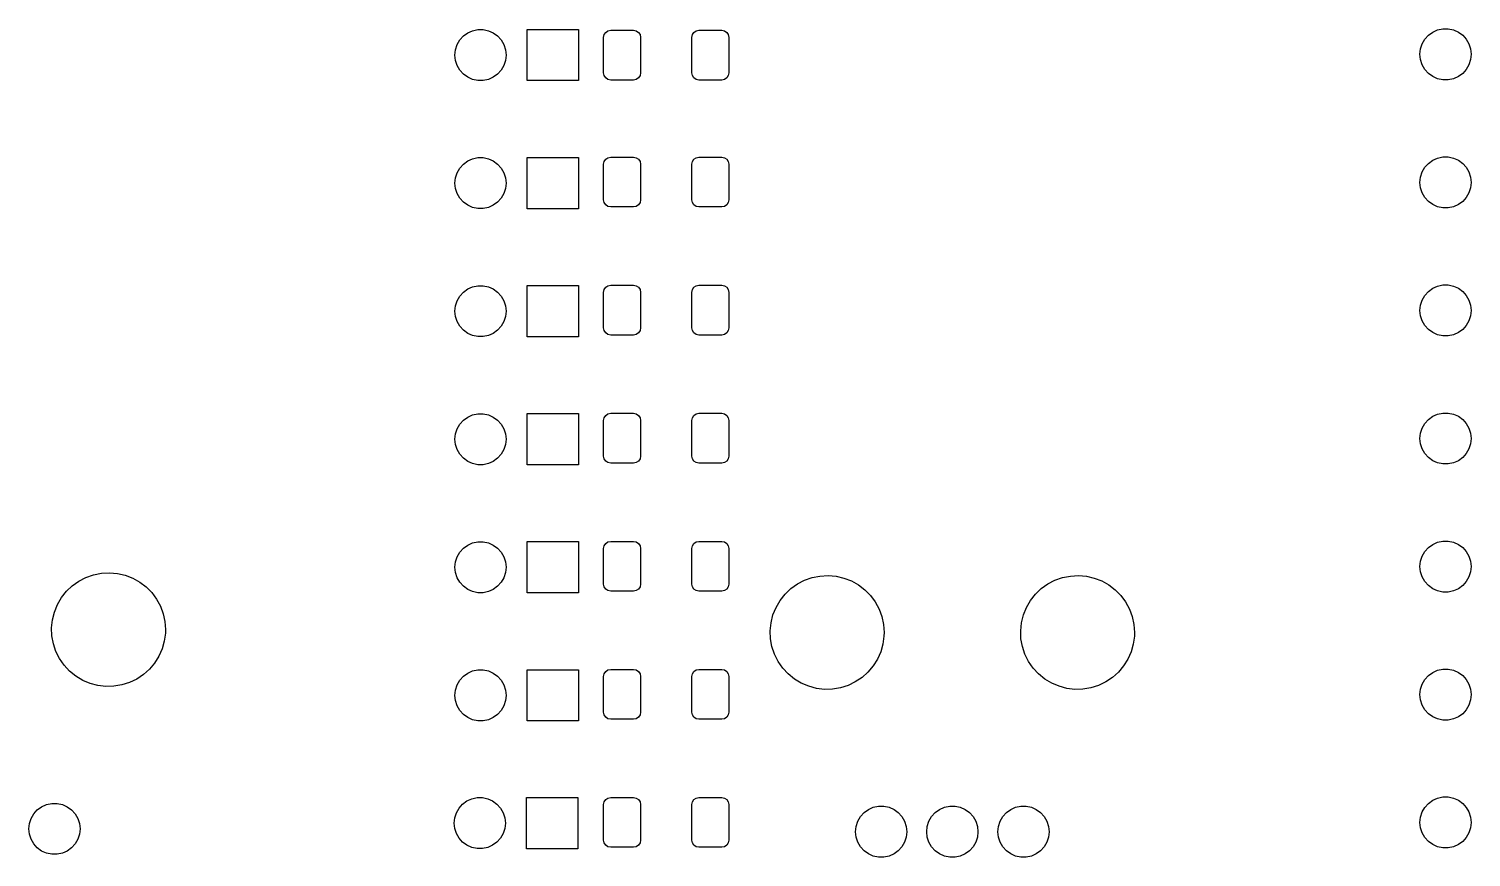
# Model space of a CAD drawing. Extents: x 0 to 360, y 0 to 260.
# Drawn here: x 131.6 to 182.2, y 166.7 to 195.8 of the extents above; entities that cross this region are included whole.
import ezdxf

# ---------------------------------------------------------------- set-up
doc = ezdxf.new("R2010")
doc.units = 0
doc.layers.add('BLACK', color=7, linetype='CONTINUOUS')

msp = doc.modelspace()

# ---------------------------------------------------------------- linework, layer by layer
at = {"layer": 'BLACK', "linetype": 'CONTINUOUS'}
for p, q in [((146.818, 195.53), (146.97, 195.64)), ((146.97, 195.64), (147.142, 195.717)), ((147.142, 195.717), (147.326, 195.756)), ((147.326, 195.756), (147.514, 195.756)), ((147.514, 195.756), (147.698, 195.717)), ((147.698, 195.717), (147.87, 195.64)), ((147.87, 195.64), (148.022, 195.53)), ((149.06, 193.961), (149.06, 195.761)), ((149.06, 195.761), (150.86, 195.761)), ((150.86, 195.761), (150.86, 193.961)), ((151.764, 195.577), (151.819, 195.658)), ((151.819, 195.658), (151.9, 195.712)), ((151.9, 195.712), (151.995, 195.731)), ((151.995, 195.731), (152.795, 195.731)), ((152.795, 195.731), (152.891, 195.712)), ((152.891, 195.712), (152.972, 195.658)), ((152.972, 195.658), (153.026, 195.577)), ((154.864, 195.577), (154.919, 195.658)), ((154.919, 195.658), (155, 195.712)), ((155, 195.712), (155.095, 195.731)), ((155.095, 195.731), (155.895, 195.731)), ((155.895, 195.731), (155.991, 195.712)), ((155.991, 195.712), (156.072, 195.658)), ((156.072, 195.658), (156.126, 195.577)), ((180.727, 195.555), (180.88, 195.666)), ((180.88, 195.666), (181.051, 195.742)), ((181.051, 195.742), (181.236, 195.781)), ((181.236, 195.781), (181.424, 195.781)), ((181.424, 195.781), (181.608, 195.742)), ((181.608, 195.742), (181.78, 195.666)), ((181.78, 195.666), (181.932, 195.555)), ((146.54, 195.048), (146.598, 195.227)), ((146.598, 195.227), (146.692, 195.39)), ((146.692, 195.39), (146.818, 195.53)), ((148.022, 195.53), (148.148, 195.39)), ((148.148, 195.39), (148.242, 195.227)), ((148.242, 195.227), (148.301, 195.048)), ((151.745, 195.481), (151.764, 195.577)), ((151.745, 194.231), (151.745, 195.481)), ((153.026, 195.577), (153.045, 195.481)), ((153.045, 195.481), (153.045, 194.231)), ((154.845, 195.481), (154.864, 195.577)), ((154.845, 194.231), (154.845, 195.481)), ((156.126, 195.577), (156.145, 195.481)), ((156.145, 195.481), (156.145, 194.231)), ((180.449, 195.073), (180.507, 195.252)), ((180.507, 195.252), (180.601, 195.415)), ((180.601, 195.415), (180.727, 195.555)), ((181.932, 195.555), (182.058, 195.415)), ((182.058, 195.415), (182.152, 195.252)), ((182.152, 195.252), (182.21, 195.073)), ((146.52, 194.861), (146.54, 195.048)), ((146.54, 194.674), (146.52, 194.861)), ((146.598, 194.495), (146.54, 194.674)), ((148.301, 194.674), (148.242, 194.495)), ((148.301, 195.048), (148.32, 194.861)), ((148.32, 194.861), (148.301, 194.674)), ((180.43, 194.886), (180.449, 195.073)), ((180.449, 194.699), (180.43, 194.886)), ((180.507, 194.52), (180.449, 194.699)), ((182.21, 194.699), (182.152, 194.52)), ((182.21, 195.073), (182.23, 194.886)), ((182.23, 194.886), (182.21, 194.699)), ((146.692, 194.332), (146.598, 194.495)), ((146.818, 194.192), (146.692, 194.332)), ((146.97, 194.081), (146.818, 194.192)), ((148.022, 194.192), (147.87, 194.081)), ((148.148, 194.332), (148.022, 194.192)), ((148.242, 194.495), (148.148, 194.332)), ((151.764, 194.136), (151.745, 194.231)), ((151.819, 194.054), (151.764, 194.136)), ((153.026, 194.136), (152.972, 194.054)), ((153.045, 194.231), (153.026, 194.136)), ((154.864, 194.136), (154.845, 194.231)), ((154.919, 194.054), (154.864, 194.136)), ((156.126, 194.136), (156.072, 194.054)), ((156.145, 194.231), (156.126, 194.136)), ((180.601, 194.357), (180.507, 194.52)), ((180.727, 194.217), (180.601, 194.357)), ((180.88, 194.107), (180.727, 194.217)), ((181.051, 194.03), (180.88, 194.107)), ((181.78, 194.107), (181.608, 194.03)), ((181.932, 194.217), (181.78, 194.107)), ((182.058, 194.357), (181.932, 194.217)), ((182.152, 194.52), (182.058, 194.357)), ((147.142, 194.005), (146.97, 194.081)), ((147.326, 193.966), (147.142, 194.005)), ((147.514, 193.966), (147.326, 193.966)), ((147.698, 194.005), (147.514, 193.966)), ((147.87, 194.081), (147.698, 194.005)), ((150.86, 193.961), (149.06, 193.961)), ((151.9, 194), (151.819, 194.054)), ((151.995, 193.981), (151.9, 194)), ((152.795, 193.981), (151.995, 193.981)), ((152.891, 194), (152.795, 193.981)), ((152.972, 194.054), (152.891, 194)), ((155, 194), (154.919, 194.054)), ((155.095, 193.981), (155, 194)), ((155.895, 193.981), (155.095, 193.981)), ((155.991, 194), (155.895, 193.981)), ((156.072, 194.054), (155.991, 194)), ((181.236, 193.991), (181.051, 194.03)), ((181.424, 193.991), (181.236, 193.991)), ((181.608, 194.03), (181.424, 193.991)), ((146.818, 191.03), (146.97, 191.14)), ((146.97, 191.14), (147.142, 191.217)), ((147.142, 191.217), (147.326, 191.256)), ((147.326, 191.256), (147.514, 191.256)), ((147.514, 191.256), (147.698, 191.217)), ((147.698, 191.217), (147.87, 191.14)), ((147.87, 191.14), (148.022, 191.03)), ((149.06, 189.461), (149.06, 191.261)), ((149.06, 191.261), (150.86, 191.261)), ((150.86, 191.261), (150.86, 189.461)), ((151.745, 191.021), (151.764, 191.117)), ((151.764, 191.117), (151.819, 191.198)), ((151.819, 191.198), (151.9, 191.252)), ((151.9, 191.252), (151.995, 191.271)), ((151.995, 191.271), (152.795, 191.271)), ((152.795, 191.271), (152.891, 191.252)), ((152.891, 191.252), (152.972, 191.198)), ((152.972, 191.198), (153.026, 191.117)), ((153.026, 191.117), (153.045, 191.021)), ((154.845, 191.021), (154.864, 191.117)), ((154.864, 191.117), (154.919, 191.198)), ((154.919, 191.198), (155, 191.252)), ((155, 191.252), (155.095, 191.271)), ((155.095, 191.271), (155.895, 191.271)), ((155.895, 191.271), (155.991, 191.252)), ((155.991, 191.252), (156.072, 191.198)), ((156.072, 191.198), (156.126, 191.117)), ((156.126, 191.117), (156.145, 191.021)), ((180.727, 191.055), (180.88, 191.166)), ((180.88, 191.166), (181.051, 191.242)), ((181.051, 191.242), (181.236, 191.281)), ((181.236, 191.281), (181.424, 191.281)), ((181.424, 191.281), (181.608, 191.242)), ((181.608, 191.242), (181.78, 191.166)), ((181.78, 191.166), (181.932, 191.055)), ((146.54, 190.548), (146.598, 190.727)), ((146.598, 190.727), (146.692, 190.89)), ((146.692, 190.89), (146.818, 191.03)), ((148.022, 191.03), (148.148, 190.89)), ((148.148, 190.89), (148.242, 190.727)), ((148.242, 190.727), (148.301, 190.548)), ((151.745, 189.771), (151.745, 191.021)), ((153.045, 191.021), (153.045, 189.771)), ((154.845, 189.771), (154.845, 191.021)), ((156.145, 191.021), (156.145, 189.771)), ((180.43, 190.386), (180.449, 190.573)), ((180.449, 190.573), (180.507, 190.752)), ((180.507, 190.752), (180.601, 190.915)), ((180.601, 190.915), (180.727, 191.055)), ((181.932, 191.055), (182.058, 190.915)), ((182.058, 190.915), (182.152, 190.752)), ((182.152, 190.752), (182.21, 190.573)), ((182.21, 190.573), (182.23, 190.386)), ((146.52, 190.361), (146.54, 190.548)), ((146.54, 190.174), (146.52, 190.361)), ((146.598, 189.995), (146.54, 190.174)), ((148.301, 190.174), (148.242, 189.995)), ((148.301, 190.548), (148.32, 190.361)), ((148.32, 190.361), (148.301, 190.174)), ((180.449, 190.199), (180.43, 190.386)), ((180.507, 190.02), (180.449, 190.199)), ((182.21, 190.199), (182.152, 190.02)), ((182.23, 190.386), (182.21, 190.199)), ((146.692, 189.832), (146.598, 189.995)), ((146.818, 189.692), (146.692, 189.832)), ((146.97, 189.581), (146.818, 189.692)), ((147.142, 189.505), (146.97, 189.581)), ((147.87, 189.581), (147.698, 189.505)), ((148.022, 189.692), (147.87, 189.581)), ((148.148, 189.832), (148.022, 189.692)), ((148.242, 189.995), (148.148, 189.832)), ((151.764, 189.676), (151.745, 189.771)), ((151.819, 189.594), (151.764, 189.676)), ((151.9, 189.54), (151.819, 189.594)), ((152.972, 189.594), (152.891, 189.54)), ((153.026, 189.676), (152.972, 189.594)), ((153.045, 189.771), (153.026, 189.676)), ((154.864, 189.676), (154.845, 189.771)), ((154.919, 189.594), (154.864, 189.676)), ((155, 189.54), (154.919, 189.594)), ((156.072, 189.594), (155.991, 189.54)), ((156.126, 189.676), (156.072, 189.594)), ((156.145, 189.771), (156.126, 189.676)), ((180.601, 189.857), (180.507, 190.02)), ((180.727, 189.717), (180.601, 189.857)), ((180.88, 189.607), (180.727, 189.717)), ((181.051, 189.53), (180.88, 189.607)), ((181.78, 189.607), (181.608, 189.53)), ((181.932, 189.717), (181.78, 189.607)), ((182.058, 189.857), (181.932, 189.717)), ((182.152, 190.02), (182.058, 189.857)), ((147.326, 189.466), (147.142, 189.505)), ((147.514, 189.466), (147.326, 189.466)), ((147.698, 189.505), (147.514, 189.466)), ((150.86, 189.461), (149.06, 189.461)), ((151.995, 189.521), (151.9, 189.54)), ((152.795, 189.521), (151.995, 189.521)), ((152.891, 189.54), (152.795, 189.521)), ((155.095, 189.521), (155, 189.54)), ((155.895, 189.521), (155.095, 189.521)), ((155.991, 189.54), (155.895, 189.521)), ((181.236, 189.491), (181.051, 189.53)), ((181.424, 189.491), (181.236, 189.491)), ((181.608, 189.53), (181.424, 189.491)), ((146.692, 186.39), (146.818, 186.53)), ((146.818, 186.53), (146.97, 186.64)), ((146.97, 186.64), (147.142, 186.717)), ((147.142, 186.717), (147.326, 186.756)), ((147.326, 186.756), (147.514, 186.756)), ((147.514, 186.756), (147.698, 186.717)), ((147.698, 186.717), (147.87, 186.64)), ((147.87, 186.64), (148.022, 186.53)), ((148.022, 186.53), (148.148, 186.39)), ((149.06, 184.961), (149.06, 186.761)), ((149.06, 186.761), (150.86, 186.761)), ((150.86, 186.761), (150.86, 184.961)), ((151.745, 186.521), (151.764, 186.617)), ((151.745, 185.271), (151.745, 186.521)), ((151.764, 186.617), (151.819, 186.698)), ((151.819, 186.698), (151.9, 186.752)), ((151.9, 186.752), (151.995, 186.771)), ((151.995, 186.771), (152.795, 186.771)), ((152.795, 186.771), (152.891, 186.752)), ((152.891, 186.752), (152.972, 186.698)), ((152.972, 186.698), (153.026, 186.617)), ((153.026, 186.617), (153.045, 186.521)), ((153.045, 186.521), (153.045, 185.271)), ((154.845, 186.521), (154.864, 186.617)), ((154.845, 185.271), (154.845, 186.521)), ((154.864, 186.617), (154.919, 186.698)), ((154.919, 186.698), (155, 186.752)), ((155, 186.752), (155.095, 186.771)), ((155.095, 186.771), (155.895, 186.771)), ((155.895, 186.771), (155.991, 186.752)), ((155.991, 186.752), (156.072, 186.698)), ((156.072, 186.698), (156.126, 186.617)), ((156.126, 186.617), (156.145, 186.521)), ((156.145, 186.521), (156.145, 185.271)), ((180.601, 186.415), (180.727, 186.555)), ((180.727, 186.555), (180.88, 186.666)), ((180.88, 186.666), (181.051, 186.742)), ((181.051, 186.742), (181.236, 186.781)), ((181.236, 186.781), (181.424, 186.781)), ((181.424, 186.781), (181.608, 186.742)), ((181.608, 186.742), (181.78, 186.666)), ((181.78, 186.666), (181.932, 186.555)), ((181.932, 186.555), (182.058, 186.415)), ((146.52, 185.861), (146.54, 186.048)), ((146.54, 186.048), (146.598, 186.227)), ((146.598, 186.227), (146.692, 186.39)), ((148.148, 186.39), (148.242, 186.227)), ((148.242, 186.227), (148.301, 186.048)), ((148.301, 186.048), (148.32, 185.861)), ((180.43, 185.886), (180.449, 186.073)), ((180.449, 186.073), (180.507, 186.252)), ((180.507, 186.252), (180.601, 186.415)), ((182.058, 186.415), (182.152, 186.252)), ((182.152, 186.252), (182.21, 186.073)), ((182.21, 186.073), (182.23, 185.886)), ((146.54, 185.674), (146.52, 185.861)), ((146.598, 185.495), (146.54, 185.674)), ((146.692, 185.332), (146.598, 185.495)), ((148.242, 185.495), (148.148, 185.332)), ((148.301, 185.674), (148.242, 185.495)), ((148.32, 185.861), (148.301, 185.674)), ((180.449, 185.699), (180.43, 185.886)), ((180.507, 185.52), (180.449, 185.699)), ((180.601, 185.357), (180.507, 185.52)), ((182.152, 185.52), (182.058, 185.357)), ((182.21, 185.699), (182.152, 185.52)), ((182.23, 185.886), (182.21, 185.699)), ((146.818, 185.192), (146.692, 185.332)), ((146.97, 185.081), (146.818, 185.192)), ((147.142, 185.005), (146.97, 185.081)), ((147.326, 184.966), (147.142, 185.005)), ((147.698, 185.005), (147.514, 184.966)), ((147.87, 185.081), (147.698, 185.005)), ((148.022, 185.192), (147.87, 185.081)), ((148.148, 185.332), (148.022, 185.192)), ((151.764, 185.176), (151.745, 185.271)), ((151.819, 185.094), (151.764, 185.176)), ((151.9, 185.04), (151.819, 185.094)), ((151.995, 185.021), (151.9, 185.04)), ((152.795, 185.021), (151.995, 185.021)), ((152.891, 185.04), (152.795, 185.021)), ((152.972, 185.094), (152.891, 185.04)), ((153.026, 185.176), (152.972, 185.094)), ((153.045, 185.271), (153.026, 185.176)), ((154.864, 185.176), (154.845, 185.271)), ((154.919, 185.094), (154.864, 185.176)), ((155, 185.04), (154.919, 185.094)), ((155.095, 185.021), (155, 185.04)), ((155.895, 185.021), (155.095, 185.021)), ((155.991, 185.04), (155.895, 185.021)), ((156.072, 185.094), (155.991, 185.04)), ((156.126, 185.176), (156.072, 185.094)), ((156.145, 185.271), (156.126, 185.176)), ((180.727, 185.217), (180.601, 185.357)), ((180.88, 185.107), (180.727, 185.217)), ((181.051, 185.03), (180.88, 185.107)), ((181.236, 184.991), (181.051, 185.03)), ((181.424, 184.991), (181.236, 184.991)), ((181.608, 185.03), (181.424, 184.991)), ((181.78, 185.107), (181.608, 185.03)), ((181.932, 185.217), (181.78, 185.107)), ((182.058, 185.357), (181.932, 185.217)), ((147.514, 184.966), (147.326, 184.966)), ((150.86, 184.961), (149.06, 184.961)), ((146.692, 181.89), (146.818, 182.03)), ((146.818, 182.03), (146.97, 182.14)), ((146.97, 182.14), (147.142, 182.217)), ((147.142, 182.217), (147.326, 182.256)), ((147.326, 182.256), (147.514, 182.256)), ((147.514, 182.256), (147.698, 182.217)), ((147.698, 182.217), (147.87, 182.14)), ((147.87, 182.14), (148.022, 182.03)), ((148.022, 182.03), (148.148, 181.89)), ((149.06, 180.461), (149.06, 182.261)), ((149.06, 182.261), (150.86, 182.261)), ((150.86, 182.261), (150.86, 180.461)), ((151.745, 182.021), (151.764, 182.117)), ((151.745, 180.771), (151.745, 182.021)), ((151.764, 182.117), (151.819, 182.198)), ((151.819, 182.198), (151.9, 182.252)), ((151.9, 182.252), (151.995, 182.271)), ((151.995, 182.271), (152.795, 182.271)), ((152.795, 182.271), (152.891, 182.252)), ((152.891, 182.252), (152.972, 182.198)), ((152.972, 182.198), (153.026, 182.117)), ((153.026, 182.117), (153.045, 182.021)), ((153.045, 182.021), (153.045, 180.771)), ((154.845, 182.021), (154.864, 182.117)), ((154.845, 180.771), (154.845, 182.021)), ((154.864, 182.117), (154.919, 182.198)), ((154.919, 182.198), (155, 182.252)), ((155, 182.252), (155.095, 182.271)), ((155.095, 182.271), (155.895, 182.271)), ((155.895, 182.271), (155.991, 182.252)), ((155.991, 182.252), (156.072, 182.198)), ((156.072, 182.198), (156.126, 182.117)), ((156.126, 182.117), (156.145, 182.021)), ((156.145, 182.021), (156.145, 180.771)), ((180.601, 181.915), (180.727, 182.055)), ((180.727, 182.055), (180.88, 182.166)), ((180.88, 182.166), (181.051, 182.242)), ((181.051, 182.242), (181.236, 182.281)), ((181.236, 182.281), (181.424, 182.281)), ((181.424, 182.281), (181.608, 182.242)), ((181.608, 182.242), (181.78, 182.166)), ((181.78, 182.166), (181.932, 182.055)), ((181.932, 182.055), (182.058, 181.915)), ((146.52, 181.361), (146.54, 181.548)), ((146.54, 181.548), (146.598, 181.727)), ((146.598, 181.727), (146.692, 181.89)), ((148.148, 181.89), (148.242, 181.727)), ((148.242, 181.727), (148.301, 181.548)), ((148.301, 181.548), (148.32, 181.361)), ((180.43, 181.386), (180.449, 181.573)), ((180.449, 181.573), (180.507, 181.752)), ((180.507, 181.752), (180.601, 181.915)), ((182.058, 181.915), (182.152, 181.752)), ((182.152, 181.752), (182.21, 181.573)), ((182.21, 181.573), (182.23, 181.386)), ((146.54, 181.174), (146.52, 181.361)), ((146.598, 180.995), (146.54, 181.174)), ((146.692, 180.832), (146.598, 180.995)), ((148.242, 180.995), (148.148, 180.832)), ((148.301, 181.174), (148.242, 180.995)), ((148.32, 181.361), (148.301, 181.174)), ((180.449, 181.199), (180.43, 181.386)), ((180.507, 181.02), (180.449, 181.199)), ((180.601, 180.857), (180.507, 181.02)), ((182.152, 181.02), (182.058, 180.857)), ((182.21, 181.199), (182.152, 181.02)), ((182.23, 181.386), (182.21, 181.199)), ((146.818, 180.692), (146.692, 180.832)), ((146.97, 180.581), (146.818, 180.692)), ((147.142, 180.505), (146.97, 180.581)), ((147.326, 180.466), (147.142, 180.505)), ((147.514, 180.466), (147.326, 180.466)), ((147.698, 180.505), (147.514, 180.466)), ((147.87, 180.581), (147.698, 180.505)), ((148.022, 180.692), (147.87, 180.581)), ((148.148, 180.832), (148.022, 180.692)), ((150.86, 180.461), (149.06, 180.461)), ((151.764, 180.676), (151.745, 180.771)), ((151.819, 180.594), (151.764, 180.676)), ((151.9, 180.54), (151.819, 180.594)), ((151.995, 180.521), (151.9, 180.54)), ((152.795, 180.521), (151.995, 180.521)), ((152.891, 180.54), (152.795, 180.521)), ((152.972, 180.594), (152.891, 180.54)), ((153.026, 180.676), (152.972, 180.594)), ((153.045, 180.771), (153.026, 180.676)), ((154.864, 180.676), (154.845, 180.771)), ((154.919, 180.594), (154.864, 180.676)), ((155, 180.54), (154.919, 180.594)), ((155.095, 180.521), (155, 180.54)), ((155.895, 180.521), (155.095, 180.521)), ((155.991, 180.54), (155.895, 180.521)), ((156.072, 180.594), (155.991, 180.54)), ((156.126, 180.676), (156.072, 180.594)), ((156.145, 180.771), (156.126, 180.676)), ((180.727, 180.717), (180.601, 180.857)), ((180.88, 180.607), (180.727, 180.717)), ((181.051, 180.53), (180.88, 180.607)), ((181.236, 180.491), (181.051, 180.53)), ((181.424, 180.491), (181.236, 180.491)), ((181.608, 180.53), (181.424, 180.491)), ((181.78, 180.607), (181.608, 180.53)), ((181.932, 180.717), (181.78, 180.607)), ((182.058, 180.857), (181.932, 180.717)), ((146.598, 177.227), (146.692, 177.39)), ((146.692, 177.39), (146.818, 177.53)), ((146.818, 177.53), (146.97, 177.64)), ((146.97, 177.64), (147.142, 177.717)), ((147.142, 177.717), (147.326, 177.756)), ((147.326, 177.756), (147.514, 177.756)), ((147.514, 177.756), (147.698, 177.717)), ((147.698, 177.717), (147.87, 177.64)), ((147.87, 177.64), (148.022, 177.53)), ((148.022, 177.53), (148.148, 177.39)), ((148.148, 177.39), (148.242, 177.227)), ((149.06, 175.961), (149.06, 177.761)), ((149.06, 177.761), (150.86, 177.761)), ((150.86, 177.761), (150.86, 175.961)), ((151.745, 177.521), (151.764, 177.617)), ((151.745, 176.271), (151.745, 177.521)), ((151.764, 177.617), (151.819, 177.698)), ((151.819, 177.698), (151.9, 177.752)), ((151.9, 177.752), (151.995, 177.771)), ((151.995, 177.771), (152.795, 177.771)), ((152.795, 177.771), (152.891, 177.752)), ((152.891, 177.752), (152.972, 177.698)), ((152.972, 177.698), (153.026, 177.617)), ((153.026, 177.617), (153.045, 177.521)), ((153.045, 177.521), (153.045, 176.271)), ((154.845, 177.521), (154.864, 177.617)), ((154.845, 176.271), (154.845, 177.521)), ((154.864, 177.617), (154.919, 177.698)), ((154.919, 177.698), (155, 177.752)), ((155, 177.752), (155.095, 177.771)), ((155.095, 177.771), (155.895, 177.771)), ((155.895, 177.771), (155.991, 177.752)), ((155.991, 177.752), (156.072, 177.698)), ((156.072, 177.698), (156.126, 177.617)), ((156.126, 177.617), (156.145, 177.521)), ((156.145, 177.521), (156.145, 176.271)), ((180.507, 177.252), (180.601, 177.415)), ((180.601, 177.415), (180.727, 177.555)), ((180.727, 177.555), (180.88, 177.666)), ((180.88, 177.666), (181.051, 177.742)), ((181.051, 177.742), (181.236, 177.781)), ((181.236, 177.781), (181.424, 177.781)), ((181.424, 177.781), (181.608, 177.742)), ((181.608, 177.742), (181.78, 177.666)), ((181.78, 177.666), (181.932, 177.555)), ((181.932, 177.555), (182.058, 177.415)), ((182.058, 177.415), (182.152, 177.252)), ((146.52, 176.861), (146.54, 177.048)), ((146.54, 177.048), (146.598, 177.227)), ((148.242, 177.227), (148.301, 177.048)), ((148.301, 177.048), (148.32, 176.861)), ((180.43, 176.886), (180.449, 177.073)), ((180.449, 176.699), (180.43, 176.886)), ((180.449, 177.073), (180.507, 177.252)), ((182.152, 177.252), (182.21, 177.073)), ((182.21, 177.073), (182.23, 176.886)), ((182.23, 176.886), (182.21, 176.699)), ((133.075, 176.211), (133.305, 176.375)), ((133.305, 176.375), (133.556, 176.506)), ((133.556, 176.506), (133.822, 176.599)), ((133.822, 176.599), (134.099, 176.654)), ((134.099, 176.654), (134.381, 176.67)), ((134.381, 176.67), (134.663, 176.645)), ((134.663, 176.645), (134.938, 176.582)), ((134.938, 176.582), (135.202, 176.48)), ((135.202, 176.48), (135.448, 176.342)), ((146.54, 176.674), (146.52, 176.861)), ((146.598, 176.495), (146.54, 176.674)), ((146.692, 176.332), (146.598, 176.495)), ((148.242, 176.495), (148.148, 176.332)), ((148.301, 176.674), (148.242, 176.495)), ((148.32, 176.861), (148.301, 176.674)), ((158.555, 176.275), (158.806, 176.406)), ((158.806, 176.406), (159.072, 176.499)), ((159.072, 176.499), (159.349, 176.554)), ((159.349, 176.554), (159.631, 176.57)), ((159.631, 176.57), (159.913, 176.545)), ((159.913, 176.545), (160.188, 176.482)), ((160.188, 176.482), (160.452, 176.38)), ((160.452, 176.38), (160.698, 176.242)), ((167.355, 176.275), (167.606, 176.406)), ((167.606, 176.406), (167.872, 176.499)), ((167.872, 176.499), (168.149, 176.554)), ((168.149, 176.554), (168.431, 176.57)), ((168.431, 176.57), (168.713, 176.545)), ((168.713, 176.545), (168.988, 176.482)), ((168.988, 176.482), (169.252, 176.38)), ((169.252, 176.38), (169.498, 176.242)), ((180.507, 176.52), (180.449, 176.699)), ((180.601, 176.357), (180.507, 176.52)), ((182.152, 176.52), (182.058, 176.357)), ((182.21, 176.699), (182.152, 176.52)), ((132.696, 175.794), (132.871, 176.016)), ((132.871, 176.016), (133.075, 176.211)), ((135.448, 176.342), (135.673, 176.17)), ((135.673, 176.17), (135.871, 175.969)), ((135.871, 175.969), (136.039, 175.742)), ((146.818, 176.192), (146.692, 176.332)), ((146.97, 176.081), (146.818, 176.192)), ((147.142, 176.005), (146.97, 176.081)), ((147.326, 175.966), (147.142, 176.005)), ((147.514, 175.966), (147.326, 175.966)), ((147.698, 176.005), (147.514, 175.966)), ((147.87, 176.081), (147.698, 176.005)), ((148.022, 176.192), (147.87, 176.081)), ((148.148, 176.332), (148.022, 176.192)), ((150.86, 175.961), (149.06, 175.961)), ((151.764, 176.176), (151.745, 176.271)), ((151.819, 176.094), (151.764, 176.176)), ((151.9, 176.04), (151.819, 176.094)), ((151.995, 176.021), (151.9, 176.04)), ((152.795, 176.021), (151.995, 176.021)), ((152.891, 176.04), (152.795, 176.021)), ((152.972, 176.094), (152.891, 176.04)), ((153.026, 176.176), (152.972, 176.094)), ((153.045, 176.271), (153.026, 176.176)), ((154.864, 176.176), (154.845, 176.271)), ((154.919, 176.094), (154.864, 176.176)), ((155, 176.04), (154.919, 176.094)), ((155.095, 176.021), (155, 176.04)), ((155.895, 176.021), (155.095, 176.021)), ((155.991, 176.04), (155.895, 176.021)), ((156.072, 176.094), (155.991, 176.04)), ((156.126, 176.176), (156.072, 176.094)), ((156.145, 176.271), (156.126, 176.176)), ((157.946, 175.694), (158.121, 175.916)), ((158.121, 175.916), (158.325, 176.111)), ((158.325, 176.111), (158.555, 176.275)), ((160.698, 176.242), (160.923, 176.07)), ((160.923, 176.07), (161.121, 175.869)), ((161.121, 175.869), (161.289, 175.642)), ((166.746, 175.694), (166.921, 175.916)), ((166.921, 175.916), (167.125, 176.111)), ((167.125, 176.111), (167.355, 176.275)), ((169.498, 176.242), (169.723, 176.07)), ((169.723, 176.07), (169.921, 175.869)), ((169.921, 175.869), (170.089, 175.642)), ((180.727, 176.217), (180.601, 176.357)), ((180.88, 176.107), (180.727, 176.217)), ((181.051, 176.03), (180.88, 176.107)), ((181.236, 175.991), (181.051, 176.03)), ((181.424, 175.991), (181.236, 175.991)), ((181.608, 176.03), (181.424, 175.991)), ((181.78, 176.107), (181.608, 176.03)), ((181.932, 176.217), (181.78, 176.107)), ((182.058, 176.357), (181.932, 176.217)), ((132.448, 175.288), (132.554, 175.55)), ((132.554, 175.55), (132.696, 175.794)), ((136.039, 175.742), (136.173, 175.493)), ((136.173, 175.493), (136.271, 175.228)), ((157.698, 175.188), (157.804, 175.45)), ((157.804, 175.45), (157.946, 175.694)), ((161.289, 175.642), (161.423, 175.393)), ((161.423, 175.393), (161.521, 175.128)), ((166.498, 175.188), (166.604, 175.45)), ((166.604, 175.45), (166.746, 175.694)), ((170.089, 175.642), (170.223, 175.393)), ((170.223, 175.393), (170.321, 175.128)), ((132.351, 174.733), (132.38, 175.014)), ((132.38, 175.014), (132.448, 175.288)), ((136.271, 175.228), (136.33, 174.952)), ((136.33, 174.952), (136.35, 174.67)), ((157.601, 174.633), (157.63, 174.914)), ((157.63, 174.914), (157.698, 175.188)), ((161.521, 175.128), (161.58, 174.852)), ((161.58, 174.852), (161.6, 174.57)), ((166.401, 174.633), (166.43, 174.914)), ((166.43, 174.914), (166.498, 175.188)), ((170.321, 175.128), (170.38, 174.852)), ((170.38, 174.852), (170.4, 174.57)), ((132.362, 174.451), (132.351, 174.733)), ((132.413, 174.173), (132.362, 174.451)), ((136.346, 174.544), (136.308, 174.264)), ((136.35, 174.67), (136.346, 174.544)), ((157.612, 174.351), (157.601, 174.633)), ((157.663, 174.073), (157.612, 174.351)), ((161.596, 174.444), (161.558, 174.164)), ((161.6, 174.57), (161.596, 174.444)), ((166.412, 174.351), (166.401, 174.633)), ((166.463, 174.073), (166.412, 174.351)), ((170.396, 174.444), (170.358, 174.164)), ((170.4, 174.57), (170.396, 174.444)), ((132.502, 173.905), (132.413, 174.173)), ((132.629, 173.652), (132.502, 173.905)), ((136.232, 173.993), (136.118, 173.734)), ((136.308, 174.264), (136.232, 173.993)), ((157.752, 173.805), (157.663, 174.073)), ((161.482, 173.893), (161.368, 173.634)), ((161.558, 174.164), (161.482, 173.893)), ((166.552, 173.805), (166.463, 174.073)), ((170.282, 173.893), (170.168, 173.634)), ((170.358, 174.164), (170.282, 173.893)), ((132.789, 173.42), (132.629, 173.652)), ((132.981, 173.212), (132.789, 173.42)), ((135.968, 173.494), (135.786, 173.278)), ((136.118, 173.734), (135.968, 173.494)), ((157.879, 173.552), (157.752, 173.805)), ((158.039, 173.32), (157.879, 173.552)), ((161.218, 173.394), (161.036, 173.178)), ((161.368, 173.634), (161.218, 173.394)), ((166.679, 173.552), (166.552, 173.805)), ((166.839, 173.32), (166.679, 173.552)), ((170.018, 173.394), (169.836, 173.178)), ((170.168, 173.634), (170.018, 173.394)), ((133.2, 173.034), (132.981, 173.212)), ((133.442, 172.888), (133.2, 173.034)), ((133.702, 172.778), (133.442, 172.888)), ((135.341, 172.933), (135.086, 172.81)), ((135.576, 173.09), (135.341, 172.933)), ((135.786, 173.278), (135.576, 173.09)), ((146.598, 172.727), (146.692, 172.89)), ((146.692, 172.89), (146.818, 173.03)), ((146.818, 173.03), (146.97, 173.14)), ((146.97, 173.14), (147.142, 173.217)), ((147.142, 173.217), (147.326, 173.256)), ((147.326, 173.256), (147.514, 173.256)), ((147.514, 173.256), (147.698, 173.217)), ((147.698, 173.217), (147.87, 173.14)), ((147.87, 173.14), (148.022, 173.03)), ((148.022, 173.03), (148.148, 172.89)), ((148.148, 172.89), (148.242, 172.727)), ((149.06, 171.461), (149.06, 173.261)), ((149.06, 173.261), (150.86, 173.261)), ((150.86, 173.261), (150.86, 171.461)), ((151.745, 173.021), (151.764, 173.117)), ((151.745, 171.771), (151.745, 173.021)), ((151.764, 173.117), (151.819, 173.198)), ((151.819, 173.198), (151.9, 173.252)), ((151.9, 173.252), (151.995, 173.271)), ((151.995, 173.271), (152.795, 173.271)), ((152.795, 173.271), (152.891, 173.252)), ((152.891, 173.252), (152.972, 173.198)), ((152.972, 173.198), (153.026, 173.117)), ((153.026, 173.117), (153.045, 173.021)), ((153.045, 173.021), (153.045, 171.771)), ((154.845, 173.021), (154.864, 173.117)), ((154.845, 171.771), (154.845, 173.021)), ((154.864, 173.117), (154.919, 173.198)), ((154.919, 173.198), (155, 173.252)), ((155, 173.252), (155.095, 173.271)), ((155.095, 173.271), (155.895, 173.271)), ((155.895, 173.271), (155.991, 173.252)), ((155.991, 173.252), (156.072, 173.198)), ((156.072, 173.198), (156.126, 173.117)), ((156.126, 173.117), (156.145, 173.021)), ((156.145, 173.021), (156.145, 171.771)), ((158.231, 173.112), (158.039, 173.32)), ((158.45, 172.934), (158.231, 173.112)), ((158.692, 172.788), (158.45, 172.934)), ((160.591, 172.833), (160.336, 172.71)), ((160.826, 172.99), (160.591, 172.833)), ((161.036, 173.178), (160.826, 172.99)), ((167.031, 173.112), (166.839, 173.32)), ((167.25, 172.934), (167.031, 173.112)), ((167.492, 172.788), (167.25, 172.934)), ((169.391, 172.833), (169.136, 172.71)), ((169.626, 172.99), (169.391, 172.833)), ((169.836, 173.178), (169.626, 172.99)), ((180.507, 172.752), (180.601, 172.915)), ((180.601, 172.915), (180.727, 173.055)), ((180.727, 173.055), (180.88, 173.166)), ((180.88, 173.166), (181.051, 173.242)), ((181.051, 173.242), (181.236, 173.281)), ((181.236, 173.281), (181.424, 173.281)), ((181.424, 173.281), (181.608, 173.242)), ((181.608, 173.242), (181.78, 173.166)), ((181.78, 173.166), (181.932, 173.055)), ((181.932, 173.055), (182.058, 172.915)), ((182.058, 172.915), (182.152, 172.752)), ((133.975, 172.705), (133.702, 172.778)), ((134.256, 172.672), (133.975, 172.705)), ((134.538, 172.679), (134.256, 172.672)), ((134.817, 172.725), (134.538, 172.679)), ((135.086, 172.81), (134.817, 172.725)), ((146.52, 172.361), (146.54, 172.548)), ((146.54, 172.174), (146.52, 172.361)), ((146.54, 172.548), (146.598, 172.727)), ((148.242, 172.727), (148.301, 172.548)), ((148.301, 172.548), (148.32, 172.361)), ((148.32, 172.361), (148.301, 172.174)), ((158.952, 172.678), (158.692, 172.788)), ((159.225, 172.605), (158.952, 172.678)), ((159.506, 172.572), (159.225, 172.605)), ((159.788, 172.579), (159.506, 172.572)), ((160.067, 172.625), (159.788, 172.579)), ((160.336, 172.71), (160.067, 172.625)), ((167.752, 172.678), (167.492, 172.788)), ((168.025, 172.605), (167.752, 172.678)), ((168.306, 172.572), (168.025, 172.605)), ((168.588, 172.579), (168.306, 172.572)), ((168.867, 172.625), (168.588, 172.579)), ((169.136, 172.71), (168.867, 172.625)), ((180.43, 172.386), (180.449, 172.573)), ((180.449, 172.199), (180.43, 172.386)), ((180.449, 172.573), (180.507, 172.752)), ((182.152, 172.752), (182.21, 172.573)), ((182.21, 172.573), (182.23, 172.386)), ((182.23, 172.386), (182.21, 172.199)), ((146.598, 171.995), (146.54, 172.174)), ((146.692, 171.832), (146.598, 171.995)), ((146.818, 171.692), (146.692, 171.832)), ((148.148, 171.832), (148.022, 171.692)), ((148.242, 171.995), (148.148, 171.832)), ((148.301, 172.174), (148.242, 171.995)), ((180.507, 172.02), (180.449, 172.199)), ((180.601, 171.857), (180.507, 172.02)), ((180.727, 171.717), (180.601, 171.857)), ((182.058, 171.857), (181.932, 171.717)), ((182.152, 172.02), (182.058, 171.857)), ((182.21, 172.199), (182.152, 172.02)), ((146.97, 171.581), (146.818, 171.692)), ((147.142, 171.505), (146.97, 171.581)), ((147.326, 171.466), (147.142, 171.505)), ((147.514, 171.466), (147.326, 171.466)), ((147.698, 171.505), (147.514, 171.466)), ((147.87, 171.581), (147.698, 171.505)), ((148.022, 171.692), (147.87, 171.581)), ((150.86, 171.461), (149.06, 171.461)), ((151.764, 171.676), (151.745, 171.771)), ((151.819, 171.594), (151.764, 171.676)), ((151.9, 171.54), (151.819, 171.594)), ((151.995, 171.521), (151.9, 171.54)), ((152.795, 171.521), (151.995, 171.521)), ((152.891, 171.54), (152.795, 171.521)), ((152.972, 171.594), (152.891, 171.54)), ((153.026, 171.676), (152.972, 171.594)), ((153.045, 171.771), (153.026, 171.676)), ((154.864, 171.676), (154.845, 171.771)), ((154.919, 171.594), (154.864, 171.676)), ((155, 171.54), (154.919, 171.594)), ((155.095, 171.521), (155, 171.54)), ((155.895, 171.521), (155.095, 171.521)), ((155.991, 171.54), (155.895, 171.521)), ((156.072, 171.594), (155.991, 171.54)), ((156.126, 171.676), (156.072, 171.594)), ((156.145, 171.771), (156.126, 171.676)), ((180.88, 171.607), (180.727, 171.717)), ((181.051, 171.53), (180.88, 171.607)), ((181.236, 171.491), (181.051, 171.53)), ((181.424, 171.491), (181.236, 171.491)), ((181.608, 171.53), (181.424, 171.491)), ((181.78, 171.607), (181.608, 171.53)), ((181.932, 171.717), (181.78, 171.607)), ((147.117, 168.727), (147.301, 168.766)), ((147.301, 168.766), (147.489, 168.766)), ((147.489, 168.766), (147.673, 168.727)), ((149.035, 166.971), (149.035, 168.771)), ((149.035, 168.771), (150.835, 168.771)), ((150.835, 168.771), (150.835, 166.971)), ((151.9, 168.752), (151.995, 168.771)), ((151.995, 168.771), (152.795, 168.771)), ((152.795, 168.771), (152.891, 168.752)), ((155, 168.752), (155.095, 168.771)), ((155.095, 168.771), (155.895, 168.771)), ((155.895, 168.771), (155.991, 168.752)), ((181.051, 168.752), (181.236, 168.791)), ((181.236, 168.791), (181.424, 168.791)), ((181.424, 168.791), (181.608, 168.752)), ((131.722, 168.199), (131.848, 168.339)), ((131.848, 168.339), (132, 168.449)), ((132, 168.449), (132.172, 168.526)), ((132.172, 168.526), (132.356, 168.565)), ((132.356, 168.565), (132.544, 168.565)), ((132.544, 168.565), (132.728, 168.526)), ((132.728, 168.526), (132.9, 168.449)), ((132.9, 168.449), (133.052, 168.339)), ((133.052, 168.339), (133.178, 168.199)), ((146.573, 168.237), (146.667, 168.4)), ((146.667, 168.4), (146.793, 168.54)), ((146.793, 168.54), (146.945, 168.65)), ((146.945, 168.65), (147.117, 168.727)), ((147.673, 168.727), (147.845, 168.65)), ((147.845, 168.65), (147.997, 168.54)), ((147.997, 168.54), (148.123, 168.4)), ((148.123, 168.4), (148.217, 168.237)), ((151.745, 168.521), (151.764, 168.617)), ((151.745, 167.271), (151.745, 168.521)), ((151.764, 168.617), (151.819, 168.698)), ((151.819, 168.698), (151.9, 168.752)), ((152.891, 168.752), (152.972, 168.698)), ((152.972, 168.698), (153.026, 168.617)), ((153.026, 168.617), (153.045, 168.521)), ((153.045, 168.521), (153.045, 167.271)), ((154.845, 168.521), (154.864, 168.617)), ((154.845, 167.271), (154.845, 168.521)), ((154.864, 168.617), (154.919, 168.698)), ((154.919, 168.698), (155, 168.752)), ((155.991, 168.752), (156.072, 168.698)), ((156.072, 168.698), (156.126, 168.617)), ((156.126, 168.617), (156.145, 168.521)), ((156.145, 168.521), (156.145, 167.271)), ((160.898, 168.239), (161.05, 168.349)), ((161.05, 168.349), (161.222, 168.426)), ((161.222, 168.426), (161.406, 168.465)), ((161.406, 168.465), (161.594, 168.465)), ((161.594, 168.465), (161.778, 168.426)), ((161.778, 168.426), (161.95, 168.349)), ((161.95, 168.349), (162.102, 168.239)), ((163.398, 168.239), (163.55, 168.349)), ((163.55, 168.349), (163.722, 168.426)), ((163.722, 168.426), (163.906, 168.465)), ((163.906, 168.465), (164.094, 168.465)), ((164.094, 168.465), (164.278, 168.426)), ((164.278, 168.426), (164.45, 168.349)), ((164.45, 168.349), (164.602, 168.239)), ((165.898, 168.239), (166.05, 168.349)), ((166.05, 168.349), (166.222, 168.426)), ((166.222, 168.426), (166.406, 168.465)), ((166.406, 168.465), (166.594, 168.465)), ((166.594, 168.465), (166.778, 168.426)), ((166.778, 168.426), (166.95, 168.349)), ((166.95, 168.349), (167.102, 168.239)), ((180.449, 168.083), (180.507, 168.262)), ((180.507, 168.262), (180.601, 168.425)), ((180.601, 168.425), (180.727, 168.565)), ((180.727, 168.565), (180.88, 168.676)), ((180.88, 168.676), (181.051, 168.752)), ((181.608, 168.752), (181.78, 168.676)), ((181.78, 168.676), (181.932, 168.565)), ((181.932, 168.565), (182.058, 168.425)), ((182.058, 168.425), (182.152, 168.262)), ((182.152, 168.262), (182.21, 168.083)), ((131.55, 167.67), (131.57, 167.857)), ((131.57, 167.857), (131.628, 168.036)), ((131.628, 168.036), (131.722, 168.199)), ((133.178, 168.199), (133.272, 168.036)), ((133.272, 168.036), (133.33, 167.857)), ((133.33, 167.857), (133.35, 167.67)), ((146.495, 167.871), (146.515, 168.058)), ((146.515, 167.684), (146.495, 167.871)), ((146.515, 168.058), (146.573, 168.237)), ((148.217, 168.237), (148.276, 168.058)), ((148.276, 168.058), (148.295, 167.871)), ((148.295, 167.871), (148.276, 167.684)), ((160.6, 167.57), (160.62, 167.757)), ((160.62, 167.757), (160.678, 167.936)), ((160.678, 167.936), (160.772, 168.099)), ((160.772, 168.099), (160.898, 168.239)), ((162.102, 168.239), (162.228, 168.099)), ((162.228, 168.099), (162.322, 167.936)), ((162.322, 167.936), (162.38, 167.757)), ((162.38, 167.757), (162.4, 167.57)), ((163.1, 167.57), (163.12, 167.757)), ((163.12, 167.757), (163.178, 167.936)), ((163.178, 167.936), (163.272, 168.099)), ((163.272, 168.099), (163.398, 168.239)), ((164.602, 168.239), (164.728, 168.099)), ((164.728, 168.099), (164.822, 167.936)), ((164.822, 167.936), (164.88, 167.757)), ((164.88, 167.757), (164.9, 167.57)), ((165.6, 167.57), (165.62, 167.757)), ((165.62, 167.757), (165.678, 167.936)), ((165.678, 167.936), (165.772, 168.099)), ((165.772, 168.099), (165.898, 168.239)), ((167.102, 168.239), (167.228, 168.099)), ((167.228, 168.099), (167.322, 167.936)), ((167.322, 167.936), (167.38, 167.757)), ((167.38, 167.757), (167.4, 167.57)), ((180.43, 167.896), (180.449, 168.083)), ((180.449, 167.709), (180.43, 167.896)), ((182.21, 168.083), (182.23, 167.896)), ((182.23, 167.896), (182.21, 167.709)), ((131.57, 167.483), (131.55, 167.67)), ((131.628, 167.304), (131.57, 167.483)), ((131.722, 167.141), (131.628, 167.304)), ((133.272, 167.304), (133.178, 167.141)), ((133.33, 167.483), (133.272, 167.304)), ((133.35, 167.67), (133.33, 167.483)), ((146.573, 167.505), (146.515, 167.684)), ((146.667, 167.342), (146.573, 167.505)), ((146.793, 167.202), (146.667, 167.342)), ((148.123, 167.342), (147.997, 167.202)), ((148.217, 167.505), (148.123, 167.342)), ((148.276, 167.684), (148.217, 167.505)), ((151.764, 167.176), (151.745, 167.271)), ((153.045, 167.271), (153.026, 167.176)), ((154.864, 167.176), (154.845, 167.271)), ((156.145, 167.271), (156.126, 167.176)), ((160.62, 167.383), (160.6, 167.57)), ((160.678, 167.204), (160.62, 167.383)), ((162.38, 167.383), (162.322, 167.204)), ((162.4, 167.57), (162.38, 167.383)), ((163.12, 167.383), (163.1, 167.57)), ((163.178, 167.204), (163.12, 167.383)), ((164.88, 167.383), (164.822, 167.204)), ((164.9, 167.57), (164.88, 167.383)), ((165.62, 167.383), (165.6, 167.57)), ((165.678, 167.204), (165.62, 167.383)), ((167.38, 167.383), (167.322, 167.204)), ((167.4, 167.57), (167.38, 167.383)), ((180.507, 167.53), (180.449, 167.709)), ((180.601, 167.367), (180.507, 167.53)), ((180.727, 167.227), (180.601, 167.367)), ((182.058, 167.367), (181.932, 167.227)), ((182.152, 167.53), (182.058, 167.367)), ((182.21, 167.709), (182.152, 167.53)), ((131.848, 167.001), (131.722, 167.141)), ((132, 166.891), (131.848, 167.001)), ((132.172, 166.814), (132, 166.891)), ((132.356, 166.775), (132.172, 166.814)), ((132.544, 166.775), (132.356, 166.775)), ((132.728, 166.814), (132.544, 166.775)), ((132.9, 166.891), (132.728, 166.814)), ((133.052, 167.001), (132.9, 166.891)), ((133.178, 167.141), (133.052, 167.001)), ((146.945, 167.091), (146.793, 167.202)), ((147.117, 167.015), (146.945, 167.091)), ((147.301, 166.976), (147.117, 167.015)), ((147.489, 166.976), (147.301, 166.976)), ((147.673, 167.015), (147.489, 166.976)), ((147.845, 167.091), (147.673, 167.015)), ((147.997, 167.202), (147.845, 167.091)), ((150.835, 166.971), (149.035, 166.971)), ((151.819, 167.094), (151.764, 167.176)), ((151.9, 167.04), (151.819, 167.094)), ((151.995, 167.021), (151.9, 167.04)), ((152.795, 167.021), (151.995, 167.021)), ((152.891, 167.04), (152.795, 167.021)), ((152.972, 167.094), (152.891, 167.04)), ((153.026, 167.176), (152.972, 167.094)), ((154.919, 167.094), (154.864, 167.176)), ((155, 167.04), (154.919, 167.094)), ((155.095, 167.021), (155, 167.04)), ((155.895, 167.021), (155.095, 167.021)), ((155.991, 167.04), (155.895, 167.021)), ((156.072, 167.094), (155.991, 167.04)), ((156.126, 167.176), (156.072, 167.094)), ((160.772, 167.041), (160.678, 167.204)), ((160.898, 166.901), (160.772, 167.041)), ((161.05, 166.791), (160.898, 166.901)), ((161.222, 166.714), (161.05, 166.791)), ((161.95, 166.791), (161.778, 166.714)), ((162.102, 166.901), (161.95, 166.791)), ((162.228, 167.041), (162.102, 166.901)), ((162.322, 167.204), (162.228, 167.041)), ((163.272, 167.041), (163.178, 167.204)), ((163.398, 166.901), (163.272, 167.041)), ((163.55, 166.791), (163.398, 166.901)), ((163.722, 166.714), (163.55, 166.791)), ((164.45, 166.791), (164.278, 166.714)), ((164.602, 166.901), (164.45, 166.791)), ((164.728, 167.041), (164.602, 166.901)), ((164.822, 167.204), (164.728, 167.041)), ((165.772, 167.041), (165.678, 167.204)), ((165.898, 166.901), (165.772, 167.041)), ((166.05, 166.791), (165.898, 166.901)), ((166.222, 166.714), (166.05, 166.791)), ((166.95, 166.791), (166.778, 166.714)), ((167.102, 166.901), (166.95, 166.791)), ((167.228, 167.041), (167.102, 166.901)), ((167.322, 167.204), (167.228, 167.041)), ((180.88, 167.117), (180.727, 167.227)), ((181.051, 167.04), (180.88, 167.117)), ((181.236, 167.001), (181.051, 167.04)), ((181.424, 167.001), (181.236, 167.001)), ((181.608, 167.04), (181.424, 167.001)), ((181.78, 167.117), (181.608, 167.04)), ((181.932, 167.227), (181.78, 167.117)), ((161.406, 166.675), (161.222, 166.714)), ((161.594, 166.675), (161.406, 166.675)), ((161.778, 166.714), (161.594, 166.675)), ((163.906, 166.675), (163.722, 166.714)), ((164.094, 166.675), (163.906, 166.675)), ((164.278, 166.714), (164.094, 166.675)), ((166.406, 166.675), (166.222, 166.714)), ((166.594, 166.675), (166.406, 166.675)), ((166.778, 166.714), (166.594, 166.675))]:
    msp.add_line(p, q, dxfattribs=at)

doc.saveas('drawing.dxf')
